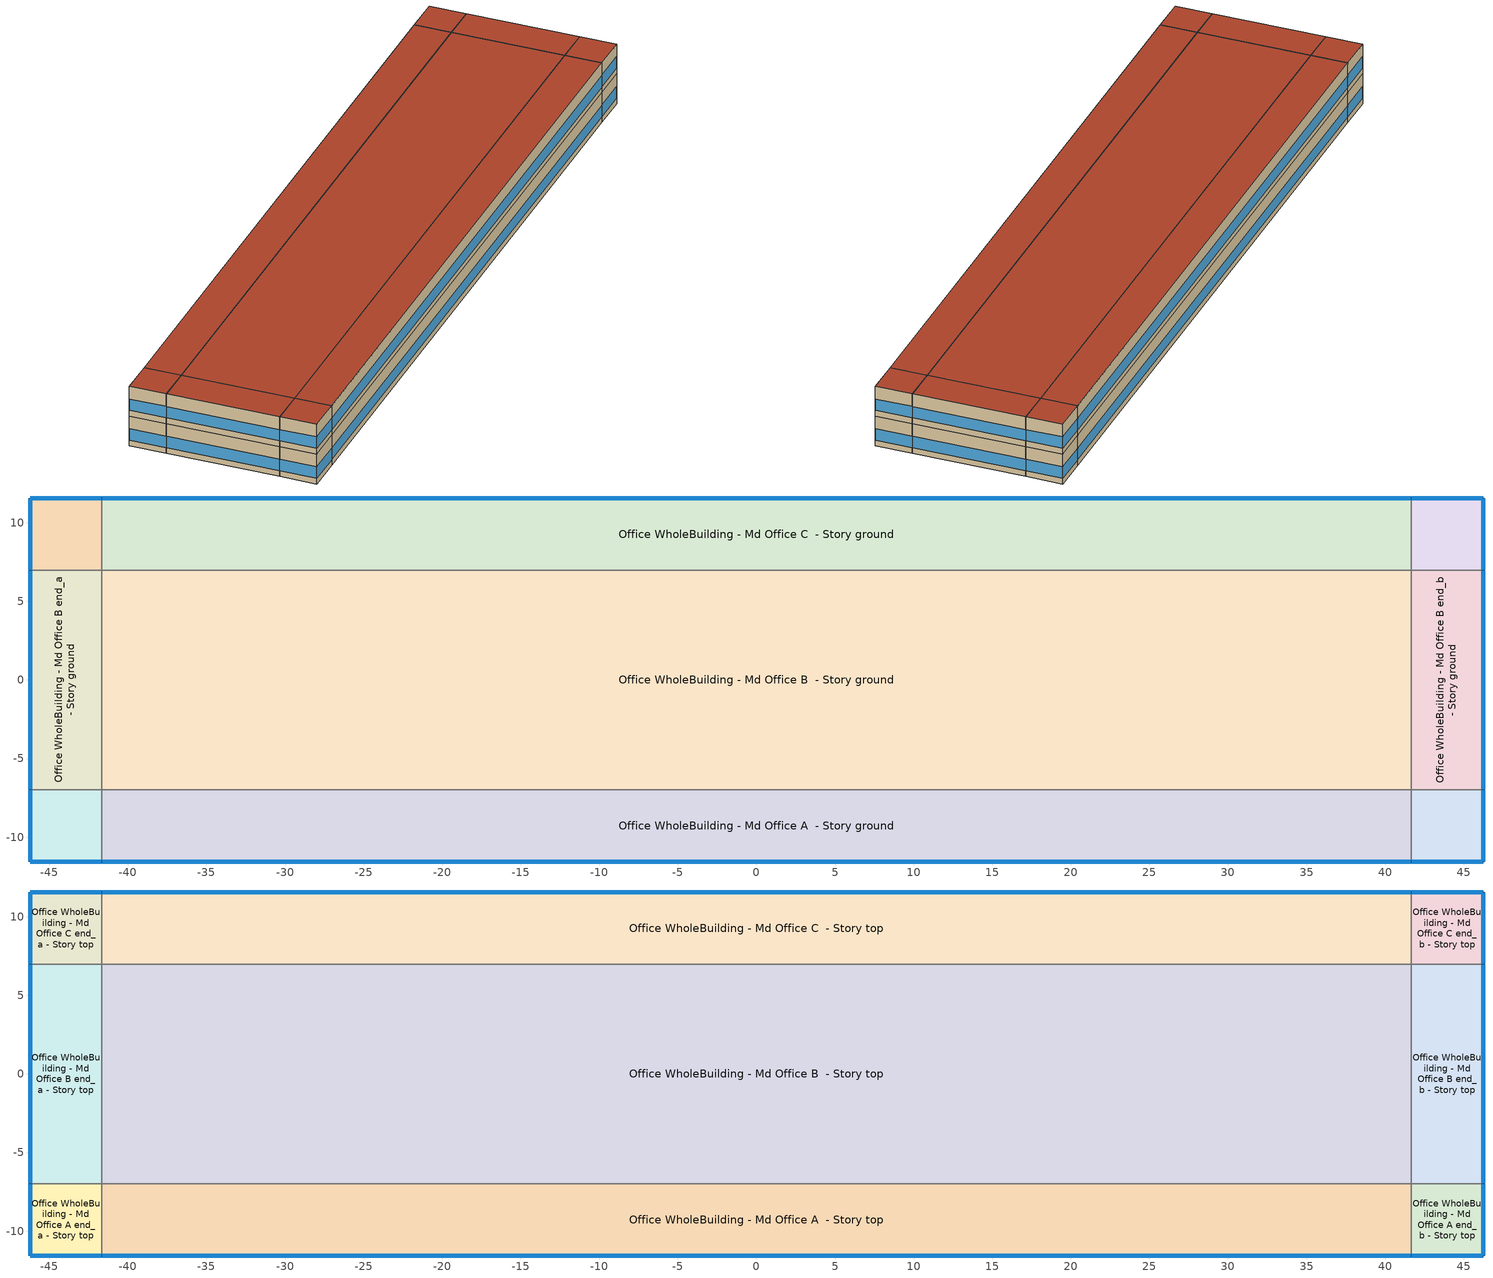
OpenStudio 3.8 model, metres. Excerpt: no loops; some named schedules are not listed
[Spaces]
Office WholeBuilding - Md Office A end_a - Story ground
 floor ground (Foundation F 1.26W/m*K Perim 9.14m Area 20.9m2): -46.23,-11.56 -46.23,-6.98 -41.65,-6.98 -41.65,-11.56 z0
 wall outside (Office WholeBuilding - Md Office A end_a - Story ground Wall 1 c tbd): -46.23,-6.98 -46.23,-11.56 z0:3.96
 wall outside (Office WholeBuilding - Md Office A end_a - Story ground Wall 3 c tbd): -46.23,-11.56 -41.65,-11.56 z0:3.96
 wall to Office WholeBuilding - Md Office B end_a - Story ground: -41.65,-6.98 -46.23,-6.98 z0:3.96
 wall to Office WholeBuilding - Md Office A  - Story ground: -41.65,-11.56 -41.65,-6.98 z0:3.96
 window (Window U-1.01 SHGC 0.74): -46.23,-7.01 -46.23,-11.53 / -46.2,-11.56 -41.68,-11.56 z0.76:2.28
 ceiling adiabatic (Typical Interior Ceiling): -41.65,-11.56 -41.65,-6.98 -46.23,-6.98 -46.23,-11.56 z3.96
Office WholeBuilding - Md Office B end_a - Story ground
 floor ground (Foundation F 1.26W/m*K Perim 13.97m Area 63.86m2): -46.23,-6.98 -46.23,6.98 -41.65,6.98 -41.65,-6.98 z0
 wall outside (Office WholeBuilding - Md Office B end_a - Story ground Wall 1 c tbd): -46.23,6.98 -46.23,-6.98 z0:3.96
 wall to Office WholeBuilding - Md Office C end_a - Story ground: -41.65,6.98 -46.23,6.98 z0:3.96
 wall to Office WholeBuilding - Md Office B  - Story ground: -41.65,-6.98 -41.65,6.98 z0:3.96
 window (Window U-1.01 SHGC 0.74): -46.23,6.96 -46.23,-6.96 z0.76:2.27
 ceiling adiabatic (Typical Interior Ceiling): -41.65,-6.98 -41.65,6.98 -46.23,6.98 -46.23,-6.98 z3.96
Office WholeBuilding - Md Office C end_a - Story ground
 floor ground (Foundation F 1.26W/m*K Perim 9.14m Area 20.9m2): -46.23,6.98 -46.23,11.56 -41.65,11.56 -41.65,6.98 z0
 wall outside (Office WholeBuilding - Md Office C end_a - Story ground Wall 1 c tbd): -46.23,11.56 -46.23,6.98 z0:3.96
 wall outside (Office WholeBuilding - Md Office C end_a - Story ground Wall 2 c tbd): -41.65,11.56 -46.23,11.56 z0:3.96
 wall to Office WholeBuilding - Md Office C  - Story ground: -41.65,6.98 -41.65,11.56 z0:3.96
 window (Window U-1.01 SHGC 0.74): -46.23,11.53 -46.23,7.01 / -41.68,11.56 -46.2,11.56 z0.76:2.28
 ceiling adiabatic (Typical Interior Ceiling): -41.65,6.98 -41.65,11.56 -46.23,11.56 -46.23,6.98 z3.96
Office WholeBuilding - Md Office A  - Story ground
 floor ground (Foundation F 1.26W/m*K Perim 83.31m Area 380.88m2): -41.65,-11.56 -41.65,-6.98 41.65,-6.98 41.65,-11.56 z0
 wall outside (Office WholeBuilding - Md Office A  - Story ground Wall 3 c tbd): -41.65,-11.56 41.65,-11.56 z0:3.96
 wall to Office WholeBuilding - Md Office B  - Story ground: 41.65,-6.98 -41.65,-6.98 z0:3.96
 wall to Office WholeBuilding - Md Office A end_b - Story ground: 41.65,-11.56 41.65,-6.98 z0:3.96
 window (Window U-1.01 SHGC 0.74): -41.63,-11.56 41.63,-11.56 z0.76:2.27
 ceiling adiabatic (Typical Interior Ceiling): 41.65,-11.56 41.65,-6.98 -41.65,-6.98 -41.65,-11.56 z3.96
Office WholeBuilding - Md Office B  - Story ground
 floor ground (Foundation F 1.26W/m*K Perim 0.0m Area 1163.67m2): -41.65,-6.98 -41.65,6.98 41.65,6.98 41.65,-6.98 z0
 wall to Office WholeBuilding - Md Office C  - Story ground: 41.65,6.98 -41.65,6.98 z0:3.96
 wall to Office WholeBuilding - Md Office B end_b - Story ground: 41.65,-6.98 41.65,6.98 z0:3.96
 ceiling adiabatic (Typical Interior Ceiling): 41.65,-6.98 41.65,6.98 -41.65,6.98 -41.65,-6.98 z3.96
Office WholeBuilding - Md Office C  - Story ground
 floor ground (Foundation F 1.26W/m*K Perim 83.31m Area 380.88m2): -41.65,6.98 -41.65,11.56 41.65,11.56 41.65,6.98 z0
 wall outside (Office WholeBuilding - Md Office C  - Story ground Wall 2 c tbd): 41.65,11.56 -41.65,11.56 z0:3.96
 wall to Office WholeBuilding - Md Office C end_b - Story ground: 41.65,6.98 41.65,11.56 z0:3.96
 window (Window U-1.01 SHGC 0.74): 41.63,11.56 -41.63,11.56 z0.76:2.27
 ceiling adiabatic (Typical Interior Ceiling): 41.65,6.98 41.65,11.56 -41.65,11.56 -41.65,6.98 z3.96
Office WholeBuilding - Md Office A end_b - Story ground
 floor ground (Foundation F 1.26W/m*K Perim 9.14m Area 20.9m2): 41.65,-11.56 41.65,-6.98 46.23,-6.98 46.23,-11.56 z0
 wall outside (Office WholeBuilding - Md Office A end_b - Story ground Wall 4 c tbd): 46.23,-11.56 46.23,-6.98 z0:3.96
 wall outside (Office WholeBuilding - Md Office A end_b - Story ground Wall 3 c tbd): 41.65,-11.56 46.23,-11.56 z0:3.96
 wall to Office WholeBuilding - Md Office B end_b - Story ground: 46.23,-6.98 41.65,-6.98 z0:3.96
 window (Window U-1.01 SHGC 0.74): 41.68,-11.56 46.2,-11.56 / 46.23,-11.53 46.23,-7.01 z0.76:2.28
 ceiling adiabatic (Typical Interior Ceiling): 46.23,-11.56 46.23,-6.98 41.65,-6.98 41.65,-11.56 z3.96
Office WholeBuilding - Md Office B end_b - Story ground
 floor ground (Foundation F 1.26W/m*K Perim 13.97m Area 63.86m2): 41.65,-6.98 41.65,6.98 46.23,6.98 46.23,-6.98 z0
 wall outside (Office WholeBuilding - Md Office B end_b - Story ground Wall 4 c tbd): 46.23,-6.98 46.23,6.98 z0:3.96
 wall to Office WholeBuilding - Md Office C end_b - Story ground: 46.23,6.98 41.65,6.98 z0:3.96
 window (Window U-1.01 SHGC 0.74): 46.23,-6.96 46.23,6.96 z0.76:2.27
 ceiling adiabatic (Typical Interior Ceiling): 46.23,-6.98 46.23,6.98 41.65,6.98 41.65,-6.98 z3.96
Office WholeBuilding - Md Office C end_b - Story ground
 floor ground (Foundation F 1.26W/m*K Perim 9.14m Area 20.9m2): 41.65,6.98 41.65,11.56 46.23,11.56 46.23,6.98 z0
 wall outside (Office WholeBuilding - Md Office C end_b - Story ground Wall 2 c tbd): 46.23,11.56 41.65,11.56 z0:3.96
 wall outside (Office WholeBuilding - Md Office C end_b - Story ground Wall 4 c tbd): 46.23,6.98 46.23,11.56 z0:3.96
 window (Window U-1.01 SHGC 0.74): 46.2,11.56 41.68,11.56 / 46.23,7.01 46.23,11.53 z0.76:2.28
 ceiling adiabatic (Typical Interior Ceiling): 46.23,6.98 46.23,11.56 41.65,11.56 41.65,6.98 z3.96
Office WholeBuilding - Md Office A end_a - Story top
 floor adiabatic (Typical Interior Floor): -46.23,-11.56 -46.23,-6.98 -41.65,-6.98 -41.65,-11.56 z3.96
 wall outside (Office WholeBuilding - Md Office A end_a - Story top Wall 1 c tbd): -46.23,-6.98 -46.23,-11.56 z3.96:7.92
 wall outside (Office WholeBuilding - Md Office A end_a - Story top Wall 3 c tbd): -46.23,-11.56 -41.65,-11.56 z3.96:7.92
 wall to Office WholeBuilding - Md Office B end_a - Story top: -41.65,-6.98 -46.23,-6.98 z3.96:7.92
 wall to Office WholeBuilding - Md Office A  - Story top: -41.65,-11.56 -41.65,-6.98 z3.96:7.92
 window (Window U-1.01 SHGC 0.74): -46.23,-7.01 -46.23,-11.53 / -46.2,-11.56 -41.68,-11.56 z4.72:6.25
 roof outside (Office WholeBuilding - Md Office A end_a - Story top RoofCeiling 1 c tbd): -41.65,-11.56 -41.65,-6.98 -46.23,-6.98 -46.23,-11.56 z7.92
Office WholeBuilding - Md Office B end_a - Story top
 floor adiabatic (Typical Interior Floor): -46.23,-6.98 -46.23,6.98 -41.65,6.98 -41.65,-6.98 z3.96
 wall outside (Office WholeBuilding - Md Office B end_a - Story top Wall 1 c tbd): -46.23,6.98 -46.23,-6.98 z3.96:7.92
 wall to Office WholeBuilding - Md Office C end_a - Story top: -41.65,6.98 -46.23,6.98 z3.96:7.92
 wall to Office WholeBuilding - Md Office B  - Story top: -41.65,-6.98 -41.65,6.98 z3.96:7.92
 window (Window U-1.01 SHGC 0.74): -46.23,6.96 -46.23,-6.96 z4.72:6.24
 roof outside (Office WholeBuilding - Md Office B end_a - Story top RoofCeiling 1 c tbd): -41.65,-6.98 -41.65,6.98 -46.23,6.98 -46.23,-6.98 z7.92
Office WholeBuilding - Md Office C end_a - Story top
 floor adiabatic (Typical Interior Floor): -46.23,6.98 -46.23,11.56 -41.65,11.56 -41.65,6.98 z3.96
 wall outside (Office WholeBuilding - Md Office C end_a - Story top Wall 1 c tbd): -46.23,11.56 -46.23,6.98 z3.96:7.92
 wall outside (Office WholeBuilding - Md Office C end_a - Story top Wall 2 c tbd): -41.65,11.56 -46.23,11.56 z3.96:7.92
 wall to Office WholeBuilding - Md Office C  - Story top: -41.65,6.98 -41.65,11.56 z3.96:7.92
 window (Window U-1.01 SHGC 0.74): -46.23,11.53 -46.23,7.01 / -41.68,11.56 -46.2,11.56 z4.72:6.25
 roof outside (Office WholeBuilding - Md Office C end_a - Story top RoofCeiling 1 c tbd): -41.65,6.98 -41.65,11.56 -46.23,11.56 -46.23,6.98 z7.92
Office WholeBuilding - Md Office A  - Story top
 floor adiabatic (Typical Interior Floor): -41.65,-11.56 -41.65,-6.98 41.65,-6.98 41.65,-11.56 z3.96
 wall outside (Office WholeBuilding - Md Office A  - Story top Wall 3 c tbd): -41.65,-11.56 41.65,-11.56 z3.96:7.92
 wall to Office WholeBuilding - Md Office B  - Story top: 41.65,-6.98 -41.65,-6.98 z3.96:7.92
 wall to Office WholeBuilding - Md Office A end_b - Story top: 41.65,-11.56 41.65,-6.98 z3.96:7.92
 window (Window U-1.01 SHGC 0.74): -41.63,-11.56 41.63,-11.56 z4.72:6.23
 roof outside (Office WholeBuilding - Md Office A  - Story top RoofCeiling 1 c tbd): 41.65,-11.56 41.65,-6.98 -41.65,-6.98 -41.65,-11.56 z7.92
Office WholeBuilding - Md Office B  - Story top
 floor adiabatic (Typical Interior Floor): -41.65,-6.98 -41.65,6.98 41.65,6.98 41.65,-6.98 z3.96
 wall to Office WholeBuilding - Md Office C  - Story top: 41.65,6.98 -41.65,6.98 z3.96:7.92
 wall to Office WholeBuilding - Md Office B end_b - Story top: 41.65,-6.98 41.65,6.98 z3.96:7.92
 roof outside: 41.65,-6.98 41.65,6.98 -41.65,6.98 -41.65,-6.98 z7.92
Office WholeBuilding - Md Office C  - Story top
 floor adiabatic (Typical Interior Floor): -41.65,6.98 -41.65,11.56 41.65,11.56 41.65,6.98 z3.96
 wall outside (Office WholeBuilding - Md Office C  - Story top Wall 2 c tbd): 41.65,11.56 -41.65,11.56 z3.96:7.92
 wall to Office WholeBuilding - Md Office C end_b - Story top: 41.65,6.98 41.65,11.56 z3.96:7.92
 window (Window U-1.01 SHGC 0.74): 41.63,11.56 -41.63,11.56 z4.72:6.23
 roof outside (Office WholeBuilding - Md Office C  - Story top RoofCeiling 1 c tbd): 41.65,6.98 41.65,11.56 -41.65,11.56 -41.65,6.98 z7.92
Office WholeBuilding - Md Office A end_b - Story top
 floor adiabatic (Typical Interior Floor): 41.65,-11.56 41.65,-6.98 46.23,-6.98 46.23,-11.56 z3.96
 wall outside (Office WholeBuilding - Md Office A end_b - Story top Wall 4 c tbd): 46.23,-11.56 46.23,-6.98 z3.96:7.92
 wall outside (Office WholeBuilding - Md Office A end_b - Story top Wall 3 c tbd): 41.65,-11.56 46.23,-11.56 z3.96:7.92
 wall to Office WholeBuilding - Md Office B end_b - Story top: 46.23,-6.98 41.65,-6.98 z3.96:7.92
 window (Window U-1.01 SHGC 0.74): 41.68,-11.56 46.2,-11.56 / 46.23,-11.53 46.23,-7.01 z4.72:6.25
 roof outside (Office WholeBuilding - Md Office A end_b - Story top RoofCeiling 1 c tbd): 46.23,-11.56 46.23,-6.98 41.65,-6.98 41.65,-11.56 z7.92
Office WholeBuilding - Md Office B end_b - Story top
 floor adiabatic (Typical Interior Floor): 41.65,-6.98 41.65,6.98 46.23,6.98 46.23,-6.98 z3.96
 wall outside (Office WholeBuilding - Md Office B end_b - Story top Wall 4 c tbd): 46.23,-6.98 46.23,6.98 z3.96:7.92
 wall to Office WholeBuilding - Md Office C end_b - Story top: 46.23,6.98 41.65,6.98 z3.96:7.92
 window (Window U-1.01 SHGC 0.74): 46.23,-6.96 46.23,6.96 z4.72:6.24
 roof outside (Office WholeBuilding - Md Office B end_b - Story top RoofCeiling 1 c tbd): 46.23,-6.98 46.23,6.98 41.65,6.98 41.65,-6.98 z7.92
Office WholeBuilding - Md Office C end_b - Story top
 floor adiabatic (Typical Interior Floor): 41.65,6.98 41.65,11.56 46.23,11.56 46.23,6.98 z3.96
 wall outside (Office WholeBuilding - Md Office C end_b - Story top Wall 2 c tbd): 46.23,11.56 41.65,11.56 z3.96:7.92
 wall outside (Office WholeBuilding - Md Office C end_b - Story top Wall 4 c tbd): 46.23,6.98 46.23,11.56 z3.96:7.92
 window (Window U-1.01 SHGC 0.74): 46.2,11.56 41.68,11.56 / 46.23,7.01 46.23,11.53 z4.72:6.25
 roof outside (Office WholeBuilding - Md Office C end_b - Story top RoofCeiling 1 c tbd): 46.23,6.98 46.23,11.56 41.65,11.56 41.65,6.98 z7.92
[Building]
ComStock DOE Ref 1980-2004|MediumOffice: Default Construction Set=ComStock DOE Ref 1980-2004 - Office - ASHRAE 169-2013-4A; Default Schedule Set=Building Default Schedule Set; Standards Building Type=Office
[Site]
Manassas Rgnl Davis_VA_USA: Latitude {deg}=38.72; Longitude {deg}=-77.5; Time Zone {hr}=-5; Elevation {m}=59; Terrain=City
[Site:WaterMainsTemperature]
Calculation Method=Correlation; Annual Average Outdoor Air Temperature {C}=13.3567; Maximum Difference In Monthly Average Outdoor Air Temperatures {deltaC}=24.81
[SizingPeriod:DesignDay] Barometric Pressure {Pa}=100618; Rain Indicator=No; Snow Indicator=No; Day of Month=21; Daylight Saving Time Indicator=No; Humidity Condition Type=Wetbulb; Dry-Bulb Temperature Range Modifier Type=DefaultMultipliers
Name | Maximum Dry-Bulb Temperature {C} | Daily Dry-Bulb Temperature Range {deltaC} | Wind Speed {m/s} | Wind Direction {deg} | Month | Day Type | Wetbulb or DewPoint at Maximum Dry-Bulb {C} | Solar Model Indicator | ASHRAE Clear Sky Optical Depth for Beam Irradiance | ASHRAE Clear Sky Optical Depth for Diffuse Irradiance | Sky Clearness
Manassas Rgnl Davis Ann Clg .4% Condns DB=>MWB 1 | 33.9 | 11.6 | 3.6 | 200 | 7 | SummerDesignDay | 23.4 | ASHRAETau | 0.456 | 2.131
Manassas Rgnl Davis Ann Clg .4% Condns WB=>MDB 1 | 31.5 | 11.6 | 3.6 | 200 | 7 | SummerDesignDay | 25.1 | ASHRAETau | 0.456 | 2.131
Manassas Rgnl Davis Ann Htg 99.6% Condns DB 1 | -11.2 | 0 | 1.3 | 330 | 1 | WinterDesignDay | -11.2 | ASHRAEClearSky |  |  | 0
Manassas Rgnl Davis August .4% Condns DB=>MCWB 1 | 35.9 | 11.8 | 3.6 | 200 | 8 | SummerDesignDay | 24.4 | ASHRAETau | 0.442 | 2.192
[ClimateZones]
Climate Zone Institution Name 1=ASHRAE; Climate Zone Document Name 1=ANSI/ASHRAE Standard 169; Climate Zone Document Year 1=2006; Climate Zone Value 1=ASHRAE 169-2013-4A
[Site:GroundTemperature:FCfactorMethod]
January Ground Temperature {C}=14.78; February Ground Temperature {C}=5.91; March Ground Temperature {C}=3.27; April Ground Temperature {C}=-0.02; May Ground Temperature {C}=5.9; June Ground Temperature {C}=4.27; July Ground Temperature {C}=11.18; August Ground Temperature {C}=20.8; September Ground Temperature {C}=22.7; October Ground Temperature {C}=24.54; November Ground Temperature {C}=24.79; December Ground Temperature {C}=22.16
[Construction:FfactorGroundFloor] F-Factor {W/m-K}=1.26344
Name | Area {m2} | PerimeterExposed {m}
Foundation F 1.26W/m*K Perim 9.14m Area 20.9m2 | 20.9032 | 9.144
Foundation F 1.26W/m*K Perim 83.31m Area 380.88m2 | 380.877 | 83.3064
Foundation F 1.26W/m*K Perim 13.97m Area 63.86m2 | 63.8645 | 13.9686
Foundation F 1.26W/m*K Perim 0.0m Area 1163.67m2 | 1163.67 | 0
[DefaultConstructionSet]
ComStock DOE Ref 1980-2004 - Office - ASHRAE 169-2013-4A: Default Exterior Surface Constructions=Default Surface Constructions 1; Default Interior Surface Constructions=Default Surface Constructions 2; Default Ground Contact Surface Constructions=Default Surface Constructions 3; Default Exterior SubSurface Constructions=Default Sub Surface Constructions 1; Default Interior SubSurface Constructions=Default Sub Surface Constructions 2; Interior Partition Construction=Typical Interior Partition
[DefaultSurfaceConstructions]
Name | Floor Construction | Wall Construction | Roof Ceiling Construction
Default Surface Constructions 1 | Typical Insulated Exterior Mass Floor | Typical Insulated Steel Framed Exterior Wall R-11.24 | Typical IEAD Roof R-17.24
Default Surface Constructions 2 | Typical Interior Floor | Typical Interior Wall | Typical Interior Ceiling
Default Surface Constructions 3 | Typical Insulated Carpeted 6in Slab Floor | Typical Insulated Basement Mass Wall R-9.01
[Construction]
Typical Insulated Exterior Mass Floor: Typical Insulation R-5.94, 4 in. Normalweight Concrete Floor, Typical Carpet Pad
Typical IEAD Roof R-17.24: Roof Membrane, Typical Insulation R-16.12, Metal Roof Surface
Typical Interior Floor: 100mm Normalweight concrete floor, CP02 CARPET PAD
Typical Interior Wall: G01 13mm gypsum board, G01 13mm gypsum board
Typical Interior Ceiling: CP02 CARPET PAD, 100mm Normalweight concrete floor
Typical Insulated Carpeted 6in Slab Floor: 6 in. Normalweight Concrete Floor, Typical Carpet Pad
Typical Insulated Basement Mass Wall R-9.01: Typical Insulation R-7.46, 8 in. Concrete Block Basement Wall
U 0.59 SHGC 0.36 Simple Glazing: U 0.59 SHGC 0.36 Simple Glazing
Typical Insulated Metal Door: F08 Metal surface, Typical Insulation R-9.06
U 0.88 SHGC 0.16 Sgl Ref-A-L Clr 6mm: REF A CLEAR LO 6MM
Typical Overhead Door: Typical Insulation R-9.06
Typical Interior Window: Clear 3mm
Typical Interior Door; Typical Interior Partition: G05 25mm wood
Typical Insulated Steel Framed Exterior Wall R-11.24: 25mm Stucco, 5/8 in. Gypsum Board, Typical Insulation R-9.06, 5/8 in. Gypsum Board
InteriorFurnishings: Std Wood 6inch
Window U-1.01 SHGC 0.74: Simple Glazing Single - No LowE - Clear - Aluminum
Office WholeBuilding - Md Office A  - Story ground Wall 3 c tbd: 25mm Stucco, 5/8 in. Gypsum Board, Office WholeBuilding - Md Office A  - Story ground Wall 3 m tbd, 5/8 in. Gypsum Board
Office WholeBuilding - Md Office A  - Story top RoofCeiling 1 c tbd: Roof Membrane, Office WholeBuilding - Md Office A  - Story top RoofCeiling  ... m tbd, Metal Roof Surface
Office WholeBuilding - Md Office A  - Story top Wall 3 c tbd: 25mm Stucco, 5/8 in. Gypsum Board, Office WholeBuilding - Md Office A  - Story top Wall 3 m tbd, 5/8 in. Gypsum Board
Office WholeBuilding - Md Office A end_a - Story ground Wall 1 c tbd: 25mm Stucco, 5/8 in. Gypsum Board, Office WholeBuilding - Md Office A end_a - Story ground Wall ... m tbd, 5/8 in. Gypsum Board
Office WholeBuilding - Md Office A end_a - Story ground Wall 3 c tbd: 25mm Stucco, 5/8 in. Gypsum Board, Office WholeBuilding - Md Office A end_a - Story ground Wall ... m tbd 1, 5/8 in. Gypsum Board
Office WholeBuilding - Md Office A end_a - Story top RoofCeiling 1 c tbd: Roof Membrane, Office WholeBuilding - Md Office A end_a - Story top RoofCei ... m tbd, Metal Roof Surface
Office WholeBuilding - Md Office A end_a - Story top Wall 1 c tbd: 25mm Stucco, 5/8 in. Gypsum Board, Office WholeBuilding - Md Office A end_a - Story top Wall 1 m tbd, 5/8 in. Gypsum Board
Office WholeBuilding - Md Office A end_a - Story top Wall 3 c tbd: 25mm Stucco, 5/8 in. Gypsum Board, Office WholeBuilding - Md Office A end_a - Story top Wall 3 m tbd, 5/8 in. Gypsum Board
Office WholeBuilding - Md Office A end_b - Story ground Wall 3 c tbd: 25mm Stucco, 5/8 in. Gypsum Board, Office WholeBuilding - Md Office A end_b - Story ground Wall ... m tbd, 5/8 in. Gypsum Board
Office WholeBuilding - Md Office A end_b - Story ground Wall 4 c tbd: 25mm Stucco, 5/8 in. Gypsum Board, Office WholeBuilding - Md Office A end_b - Story ground Wall ... m tbd 1, 5/8 in. Gypsum Board
Office WholeBuilding - Md Office A end_b - Story top RoofCeiling 1 c tbd: Roof Membrane, Office WholeBuilding - Md Office A end_b - Story top RoofCei ... m tbd, Metal Roof Surface
Office WholeBuilding - Md Office A end_b - Story top Wall 3 c tbd: 25mm Stucco, 5/8 in. Gypsum Board, Office WholeBuilding - Md Office A end_b - Story top Wall 3 m tbd, 5/8 in. Gypsum Board
Office WholeBuilding - Md Office A end_b - Story top Wall 4 c tbd: 25mm Stucco, 5/8 in. Gypsum Board, Office WholeBuilding - Md Office A end_b - Story top Wall 4 m tbd, 5/8 in. Gypsum Board
Office WholeBuilding - Md Office B end_a - Story ground Wall 1 c tbd: 25mm Stucco, 5/8 in. Gypsum Board, Office WholeBuilding - Md Office B end_a - Story ground Wall ... m tbd, 5/8 in. Gypsum Board
Office WholeBuilding - Md Office B end_a - Story top RoofCeiling 1 c tbd: Roof Membrane, Office WholeBuilding - Md Office B end_a - Story top RoofCei ... m tbd, Metal Roof Surface
Office WholeBuilding - Md Office B end_a - Story top Wall 1 c tbd: 25mm Stucco, 5/8 in. Gypsum Board, Office WholeBuilding - Md Office B end_a - Story top Wall 1 m tbd, 5/8 in. Gypsum Board
Office WholeBuilding - Md Office B end_b - Story ground Wall 4 c tbd: 25mm Stucco, 5/8 in. Gypsum Board, Office WholeBuilding - Md Office B end_b - Story ground Wall ... m tbd, 5/8 in. Gypsum Board
Office WholeBuilding - Md Office B end_b - Story top RoofCeiling 1 c tbd: Roof Membrane, Office WholeBuilding - Md Office B end_b - Story top RoofCei ... m tbd, Metal Roof Surface
Office WholeBuilding - Md Office B end_b - Story top Wall 4 c tbd: 25mm Stucco, 5/8 in. Gypsum Board, Office WholeBuilding - Md Office B end_b - Story top Wall 4 m tbd, 5/8 in. Gypsum Board
Office WholeBuilding - Md Office C  - Story ground Wall 2 c tbd: 25mm Stucco, 5/8 in. Gypsum Board, Office WholeBuilding - Md Office C  - Story ground Wall 2 m tbd, 5/8 in. Gypsum Board
Office WholeBuilding - Md Office C  - Story top RoofCeiling 1 c tbd: Roof Membrane, Office WholeBuilding - Md Office C  - Story top RoofCeiling  ... m tbd, Metal Roof Surface
Office WholeBuilding - Md Office C  - Story top Wall 2 c tbd: 25mm Stucco, 5/8 in. Gypsum Board, Office WholeBuilding - Md Office C  - Story top Wall 2 m tbd, 5/8 in. Gypsum Board
Office WholeBuilding - Md Office C end_a - Story ground Wall 1 c tbd: 25mm Stucco, 5/8 in. Gypsum Board, Office WholeBuilding - Md Office C end_a - Story ground Wall ... m tbd, 5/8 in. Gypsum Board
Office WholeBuilding - Md Office C end_a - Story ground Wall 2 c tbd: 25mm Stucco, 5/8 in. Gypsum Board, Office WholeBuilding - Md Office C end_a - Story ground Wall ... m tbd 1, 5/8 in. Gypsum Board
Office WholeBuilding - Md Office C end_a - Story top RoofCeiling 1 c tbd: Roof Membrane, Office WholeBuilding - Md Office C end_a - Story top RoofCei ... m tbd, Metal Roof Surface
Office WholeBuilding - Md Office C end_a - Story top Wall 1 c tbd: 25mm Stucco, 5/8 in. Gypsum Board, Office WholeBuilding - Md Office C end_a - Story top Wall 1 m tbd, 5/8 in. Gypsum Board
Office WholeBuilding - Md Office C end_a - Story top Wall 2 c tbd: 25mm Stucco, 5/8 in. Gypsum Board, Office WholeBuilding - Md Office C end_a - Story top Wall 2 m tbd, 5/8 in. Gypsum Board
Office WholeBuilding - Md Office C end_b - Story ground Wall 2 c tbd: 25mm Stucco, 5/8 in. Gypsum Board, Office WholeBuilding - Md Office C end_b - Story ground Wall ... m tbd, 5/8 in. Gypsum Board
Office WholeBuilding - Md Office C end_b - Story ground Wall 4 c tbd: 25mm Stucco, 5/8 in. Gypsum Board, Office WholeBuilding - Md Office C end_b - Story ground Wall ... m tbd 1, 5/8 in. Gypsum Board
Office WholeBuilding - Md Office C end_b - Story top RoofCeiling 1 c tbd: Roof Membrane, Office WholeBuilding - Md Office C end_b - Story top RoofCei ... m tbd, Metal Roof Surface
Office WholeBuilding - Md Office C end_b - Story top Wall 2 c tbd: 25mm Stucco, 5/8 in. Gypsum Board, Office WholeBuilding - Md Office C end_b - Story top Wall 2 m tbd, 5/8 in. Gypsum Board
Office WholeBuilding - Md Office C end_b - Story top Wall 4 c tbd: 25mm Stucco, 5/8 in. Gypsum Board, Office WholeBuilding - Md Office C end_b - Story top Wall 4 m tbd, 5/8 in. Gypsum Board
[Material:NoMass] Roughness=Smooth; Thermal Absorptance=0.9; Solar Absorptance=0.7
Name | Thermal Resistance {m2-K/W} | Visible Absorptance
Typical Insulation R-5.94 | 1.04695 | 0.7
Typical Carpet Pad; CP02 CARPET PAD | 0.21648 | 0.8
Typical Insulation R-16.12 | 2.83962 | 0.7
Typical Insulation R-7.46 | 1.31358 | 0.7
Typical Insulation R-9.06 | 1.59504 | 0.7
Office WholeBuilding - Md Office A  - Story ground Wall 3 m tbd; Office WholeBuilding - Md Office C  - Story ground Wall 2 m tbd | 0.821951 | 0.7
Office WholeBuilding - Md Office A  - Story top RoofCeiling  ... m tbd; Office WholeBuilding - Md Office B end_a - Story top RoofCei ... m tbd; Office WholeBuilding - Md Office B end_b - Story top RoofCei ... m tbd; Office WholeBuilding - Md Office C  - Story top RoofCeiling  ... m tbd | 2.36862 | 0.7
Office WholeBuilding - Md Office A  - Story top Wall 3 m tbd; Office WholeBuilding - Md Office C  - Story top Wall 2 m tbd | 0.775301 | 0.7
Office WholeBuilding - Md Office A end_a - Story ground Wall ... m tbd; Office WholeBuilding - Md Office A end_a - Story ground Wall ... m tbd 1; Office WholeBuilding - Md Office A end_b - Story ground Wall ... m tbd; Office WholeBuilding - Md Office A end_b - Story ground Wall ... m tbd 1; Office WholeBuilding - Md Office C end_a - Story ground Wall ... m tbd; Office WholeBuilding - Md Office C end_a - Story ground Wall ... m tbd 1; Office WholeBuilding - Md Office C end_b - Story ground Wall ... m tbd; Office WholeBuilding - Md Office C end_b - Story ground Wall ... m tbd 1 | 0.745277 | 0.7
Office WholeBuilding - Md Office A end_a - Story top RoofCei ... m tbd; Office WholeBuilding - Md Office A end_b - Story top RoofCei ... m tbd; Office WholeBuilding - Md Office C end_a - Story top RoofCei ... m tbd; Office WholeBuilding - Md Office C end_b - Story top RoofCei ... m tbd | 2.03164 | 0.7
Office WholeBuilding - Md Office A end_a - Story top Wall 1 m tbd; Office WholeBuilding - Md Office A end_a - Story top Wall 3 m tbd; Office WholeBuilding - Md Office A end_b - Story top Wall 3 m tbd; Office WholeBuilding - Md Office A end_b - Story top Wall 4 m tbd; Office WholeBuilding - Md Office C end_a - Story top Wall 1 m tbd; Office WholeBuilding - Md Office C end_a - Story top Wall 2 m tbd; Office WholeBuilding - Md Office C end_b - Story top Wall 2 m tbd; Office WholeBuilding - Md Office C end_b - Story top Wall 4 m tbd | 0.70672 | 0.7
Office WholeBuilding - Md Office B end_a - Story ground Wall ... m tbd; Office WholeBuilding - Md Office B end_b - Story ground Wall ... m tbd | 0.798457 | 0.7
Office WholeBuilding - Md Office B end_a - Story top Wall 1 m tbd; Office WholeBuilding - Md Office B end_b - Story top Wall 4 m tbd | 0.754364 | 0.7
[Material] Thermal Absorptance=0.9
Name | Roughness | Thickness {m} | Conductivity {W/m-K} | Density {kg/m3} | Specific Heat {J/kg-K} | Solar Absorptance | Visible Absorptance
4 in. Normalweight Concrete Floor | MediumRough | 0.1016 | 2.31 | 2322 | 832 | 0.7 | 0.7
Roof Membrane | VeryRough | 0.0095 | 0.16 | 1121.29 | 1460 | 0.7 | 0.7
Metal Roof Surface; F08 Metal surface | Smooth | 0.0008 | 45.28 | 7824 | 500 | 0.7 | 0.7
100mm Normalweight concrete floor | MediumRough | 0.1016 | 2.31045 | 2322 | 832.557 | 0.7 | 0.7
G01 13mm gypsum board | Smooth | 0.0127 | 0.160031 | 800.001 | 1090.73 | 0.7 | 0.5
6 in. Normalweight Concrete Floor | MediumRough | 0.1524 | 2.31 | 2322 | 832 | 0.7 | 0.7
8 in. Concrete Block Basement Wall | MediumRough | 0.2032 | 1.326 | 1842 | 912 | 0.7 | 0.7
G05 25mm wood | MediumSmooth | 0.0254 | 0.15 | 608 | 1630 | 0.5 | 0.5
25mm Stucco | Smooth | 0.0254 | 0.72 | 1856 | 840 | 0.7 | 0.7
5/8 in. Gypsum Board | MediumSmooth | 0.0159 | 0.16 | 800 | 1090 | 0.7 | 0.7
Std Wood 6inch | MediumSmooth | 0.15 | 0.12 | 540 | 1210 | 0.7 | 0.7
[DefaultSubSurfaceConstructions]
Name | Fixed Window Construction | Operable Window Construction | Door Construction | Glass Door Construction | Overhead Door Construction | Tubular Daylight Dome Construction | Tubular Daylight Diffuser Construction
Default Sub Surface Constructions 1 | U 0.59 SHGC 0.36 Simple Glazing | U 0.59 SHGC 0.36 Simple Glazing | Typical Insulated Metal Door | U 0.88 SHGC 0.16 Sgl Ref-A-L Clr 6mm | Typical Overhead Door | Typical Interior Window | Typical Interior Window
Default Sub Surface Constructions 2 | Typical Interior Window | Typical Interior Window | Typical Interior Door
[WindowMaterial:SimpleGlazingSystem]
Name | U-Factor {W/m2-K} | Solar Heat Gain Coefficient | Visible Transmittance
U 0.59 SHGC 0.36 Simple Glazing | 3.35018 | 0.36 | 0.81
Simple Glazing Single - No LowE - Clear - Aluminum | 5.73505 | 0.744 | 0.754
[WindowMaterial:Glazing] Optical Data Type=SpectralAverage; Infrared Transmittance at Normal Incidence=0; Front Side Infrared Hemispherical Emissivity=0.84; Conductivity {W/m-K}=0.9; Dirt Correction Factor for Solar and Visible Transmittance=1; Solar Diffusing=No
Name | Thickness {m} | Solar Transmittance at Normal Incidence | Front Side Solar Reflectance at Normal Incidence | Back Side Solar Reflectance at Normal Incidence | Visible Transmittance at Normal Incidence | Front Side Visible Reflectance at Normal Incidence | Back Side Visible Reflectance at Normal Incidence | Back Side Infrared Hemispherical Emissivity
REF A CLEAR LO 6MM | 0.006 | 0.066 | 0.341 | 0.493 | 0.08 | 0.41 | 0.37 | 0.4
Clear 3mm | 0.003 | 0.837 | 0.075 | 0.075 | 0.898 | 0.081 | 0.081 | 0.84
[SpaceType]
Office WholeBuilding - Md Office - ComStock DOE Ref 1980-2004: Default Schedule Set=Office WholeBuilding - Md Office Schedule Set; Design Specification Outdoor Air Object=Office WholeBuilding - Md Office Ventilation; Standards Building Type=Office; Standards Space Type=WholeBuilding - Md Office
[BuildingStory] Nominal Floor to Floor Height {m}=3.9624
Name | Nominal Z Coordinate {m}
Story ground | 0
Story top | 3.9624
[Space] Space Type=Office WholeBuilding - Md Office - ComStock DOE Ref 1980-2004
Name | Building Story | Thermal Zone
Office WholeBuilding - Md Office A end_a - Story ground | Story ground | Zone Office WholeBuilding - Md Office A end_a - Story ground
Office WholeBuilding - Md Office B end_a - Story ground | Story ground | Zone Office WholeBuilding - Md Office B end_a - Story ground
Office WholeBuilding - Md Office C end_a - Story ground | Story ground | Zone Office WholeBuilding - Md Office C end_a - Story ground
Office WholeBuilding - Md Office A  - Story ground | Story ground | Zone Office WholeBuilding - Md Office A  - Story ground
Office WholeBuilding - Md Office B  - Story ground | Story ground | Zone Office WholeBuilding - Md Office B  - Story ground
Office WholeBuilding - Md Office C  - Story ground | Story ground | Zone Office WholeBuilding - Md Office C  - Story ground
Office WholeBuilding - Md Office A end_b - Story ground | Story ground | Zone Office WholeBuilding - Md Office A end_b - Story ground
Office WholeBuilding - Md Office B end_b - Story ground | Story ground | Zone Office WholeBuilding - Md Office B end_b - Story ground
Office WholeBuilding - Md Office C end_b - Story ground | Story ground | Zone Office WholeBuilding - Md Office C end_b - Story ground
Office WholeBuilding - Md Office A end_a - Story top | Story top | Zone Office WholeBuilding - Md Office A end_a - Story top
Office WholeBuilding - Md Office B end_a - Story top | Story top | Zone Office WholeBuilding - Md Office B end_a - Story top
Office WholeBuilding - Md Office C end_a - Story top | Story top | Zone Office WholeBuilding - Md Office C end_a - Story top
Office WholeBuilding - Md Office A  - Story top | Story top | Zone Office WholeBuilding - Md Office A  - Story top
Office WholeBuilding - Md Office B  - Story top | Story top | Zone Office WholeBuilding - Md Office B  - Story top
Office WholeBuilding - Md Office C  - Story top | Story top | Zone Office WholeBuilding - Md Office C  - Story top
Office WholeBuilding - Md Office A end_b - Story top | Story top | Zone Office WholeBuilding - Md Office A end_b - Story top
Office WholeBuilding - Md Office B end_b - Story top | Story top | Zone Office WholeBuilding - Md Office B end_b - Story top
Office WholeBuilding - Md Office C end_b - Story top | Story top | Zone Office WholeBuilding - Md Office C end_b - Story top
[ThermalZone] Multiplier=1; Use Ideal Air Loads=No
Name | Thermostat
Zone Office WholeBuilding - Md Office A end_a - Story ground | Office WholeBuilding - Md Office - ComStock DOE Ref 1980-2004 Thermostat 2
Zone Office WholeBuilding - Md Office B end_a - Story ground | Office WholeBuilding - Md Office - ComStock DOE Ref 1980-2004 Thermostat 8
Zone Office WholeBuilding - Md Office C end_a - Story ground | Office WholeBuilding - Md Office - ComStock DOE Ref 1980-2004 Thermostat 14
Zone Office WholeBuilding - Md Office A  - Story ground | Office WholeBuilding - Md Office - ComStock DOE Ref 1980-2004 Thermostat
Zone Office WholeBuilding - Md Office B  - Story ground | Office WholeBuilding - Md Office - ComStock DOE Ref 1980-2004 Thermostat 6
Zone Office WholeBuilding - Md Office C  - Story ground | Office WholeBuilding - Md Office - ComStock DOE Ref 1980-2004 Thermostat 12
Zone Office WholeBuilding - Md Office A end_b - Story ground | Office WholeBuilding - Md Office - ComStock DOE Ref 1980-2004 Thermostat 4
Zone Office WholeBuilding - Md Office B end_b - Story ground | Office WholeBuilding - Md Office - ComStock DOE Ref 1980-2004 Thermostat 10
Zone Office WholeBuilding - Md Office C end_b - Story ground | Office WholeBuilding - Md Office - ComStock DOE Ref 1980-2004 Thermostat 16
Zone Office WholeBuilding - Md Office A end_a - Story top | Office WholeBuilding - Md Office - ComStock DOE Ref 1980-2004 Thermostat 3
Zone Office WholeBuilding - Md Office B end_a - Story top | Office WholeBuilding - Md Office - ComStock DOE Ref 1980-2004 Thermostat 9
Zone Office WholeBuilding - Md Office C end_a - Story top | Office WholeBuilding - Md Office - ComStock DOE Ref 1980-2004 Thermostat 15
Zone Office WholeBuilding - Md Office A  - Story top | Office WholeBuilding - Md Office - ComStock DOE Ref 1980-2004 Thermostat 1
Zone Office WholeBuilding - Md Office B  - Story top | Office WholeBuilding - Md Office - ComStock DOE Ref 1980-2004 Thermostat 7
Zone Office WholeBuilding - Md Office C  - Story top | Office WholeBuilding - Md Office - ComStock DOE Ref 1980-2004 Thermostat 13
Zone Office WholeBuilding - Md Office A end_b - Story top | Office WholeBuilding - Md Office - ComStock DOE Ref 1980-2004 Thermostat 5
Zone Office WholeBuilding - Md Office B end_b - Story top | Office WholeBuilding - Md Office - ComStock DOE Ref 1980-2004 Thermostat 11
Zone Office WholeBuilding - Md Office C end_b - Story top | Office WholeBuilding - Md Office - ComStock DOE Ref 1980-2004 Thermostat 17
[People:Definition]
Office WholeBuilding - Md Office People Definition: Number of People Calculation Method=People/Area; People per Space Floor Area {person/m2}=0.0538196; Fraction Radiant=0.3
[People]
Office WholeBuilding - Md Office People: People Definition=Office WholeBuilding - Md Office People Definition; Space or SpaceType=Office WholeBuilding - Md Office - ComStock DOE Ref 1980-2004; Work Efficiency Schedule=Work Efficiency Schedule; Clothing Insulation Schedule=Clothing Schedule; Air Velocity Schedule=Air Velocity Schedule; Multiplier=1
[Lights:Definition] Design Level Calculation Method=Watts/Area; Fraction Visible=0.2; Return Air Fraction=0
Name | Watts per Space Floor Area {W/m2} | Fraction Radiant
Office WholeBuilding - Md Office - ComStock DOE Ref 1980-2004 General Lights Definition | 6.48438 | 0.31
Office WholeBuilding - Md Office - ComStock DOE Ref 1980-2004 Wall Wash Lights Definition | 6.28133 | 0.125
[ElectricEquipment:Definition] Fraction Latent=0
Name | Design Level Calculation Method | Watts per Space Floor Area {W/m2} | Fraction Radiant | Fraction Lost | Design Level {W}
Office WholeBuilding - Md Office Elec Equip Definition | Watts/Area | 10.7639 | 0.5 | 0
Elevator Lift Motor | EquipmentLevel |  | 0 | 1 | 14610
[ElectricEquipment]
Name | Electric Equipment Definition | Space or SpaceType | Schedule | Multiplier
Office WholeBuilding - Md Office Elec Equip | Office WholeBuilding - Md Office Elec Equip Definition | Office WholeBuilding - Md Office - ComStock DOE Ref 1980-2004 | Office BLDG_EQUIP_EndUseData BPR Adjusted
3 Elevator Lift Motors | Elevator Lift Motor | Office WholeBuilding - Md Office B  - Story ground | Elevator Schedule 1 | 3
[DesignSpecification:OutdoorAir]
Office WholeBuilding - Md Office Ventilation: Outdoor Air Method=Sum; Outdoor Air Flow per Person {m3/s-person}=0.00943895
[DefaultScheduleSet]
Name | Number of People Schedule | People Activity Level Schedule | Lighting Schedule | Electric Equipment Schedule | Infiltration Schedule | Hours of Operation Schedule
Office WholeBuilding - Md Office Schedule Set | Medium Office Bldg Occ | Medium Office Activity | Office BLDG_LIGHT_EndUseData | Office BLDG_EQUIP_EndUseData | Medium Office Infil Quarter On
Building Default Schedule Set |  |  |  |  |  | Building Hours of Operation NonResidential
[Exterior:Lights:Definition]
Name | Design Level {W}
Parking Areas and Drives Def (W/ft^2) | 0.0497494
Building Facades Def (W/ft^2) | 0.25
Main Entries Def (W/ft) | 30
Other Doors Def (W/ft) | 25
[Exterior:Lights] Schedule=Always On Discrete; Control Option=AstronomicalClock
Name | Exterior Lights Definition | Multiplier
Parking Areas and Drives | Parking Areas and Drives Def (W/ft^2) | 74520
Building Facades | Building Facades Def (W/ft^2) | 9857.74
Main Entries | Main Entries Def (W/ft) | 18.4
Other Doors | Other Doors Def (W/ft) | 27.6
[ThermostatSetpoint:DualSetpoint] Heating Setpoint Temperature Schedule=Medium Office HtgSetp; Cooling Setpoint Temperature Schedule=Medium Office ClgSetp
Office WholeBuilding - Md Office - ComStock DOE Ref 1980-2004 Thermostat; Office WholeBuilding - Md Office - ComStock DOE Ref 1980-2004 Thermostat 1; Office WholeBuilding - Md Office - ComStock DOE Ref 1980-2004 Thermostat 2; Office WholeBuilding - Md Office - ComStock DOE Ref 1980-2004 Thermostat 3; Office WholeBuilding - Md Office - ComStock DOE Ref 1980-2004 Thermostat 4; Office WholeBuilding - Md Office - ComStock DOE Ref 1980-2004 Thermostat 5; Office WholeBuilding - Md Office - ComStock DOE Ref 1980-2004 Thermostat 6; Office WholeBuilding - Md Office - ComStock DOE Ref 1980-2004 Thermostat 7; Office WholeBuilding - Md Office - ComStock DOE Ref 1980-2004 Thermostat 8; Office WholeBuilding - Md Office - ComStock DOE Ref 1980-2004 Thermostat 9; Office WholeBuilding - Md Office - ComStock DOE Ref 1980-2004 Thermostat 10; Office WholeBuilding - Md Office - ComStock DOE Ref 1980-2004 Thermostat 11; Office WholeBuilding - Md Office - ComStock DOE Ref 1980-2004 Thermostat 12; Office WholeBuilding - Md Office - ComStock DOE Ref 1980-2004 Thermostat 13; Office WholeBuilding - Md Office - ComStock DOE Ref 1980-2004 Thermostat 14; Office WholeBuilding - Md Office - ComStock DOE Ref 1980-2004 Thermostat 15; Office WholeBuilding - Md Office - ComStock DOE Ref 1980-2004 Thermostat 16; Office WholeBuilding - Md Office - ComStock DOE Ref 1980-2004 Thermostat 17
[InternalMass:Definition]
Internal Mass Definition 1: Construction=InteriorFurnishings; Design Level Calculation Method=SurfaceArea/Area; Surface Area per Space Floor Area=2
[InternalMass] Internal Mass Definition=Internal Mass Definition 1; Multiplier=1
Name | Space or SpaceType
Office WholeBuilding - Md Office B  - Story top Mass | Office WholeBuilding - Md Office B  - Story top
Office WholeBuilding - Md Office C end_b - Story top Mass | Office WholeBuilding - Md Office C end_b - Story top
Office WholeBuilding - Md Office A end_a - Story ground Mass | Office WholeBuilding - Md Office A end_a - Story ground
Office WholeBuilding - Md Office C  - Story ground Mass | Office WholeBuilding - Md Office C  - Story ground
Office WholeBuilding - Md Office B end_b - Story ground Mass | Office WholeBuilding - Md Office B end_b - Story ground
Office WholeBuilding - Md Office C end_a - Story top Mass | Office WholeBuilding - Md Office C end_a - Story top
Office WholeBuilding - Md Office C end_a - Story ground Mass | Office WholeBuilding - Md Office C end_a - Story ground
Office WholeBuilding - Md Office A  - Story ground Mass | Office WholeBuilding - Md Office A  - Story ground
Office WholeBuilding - Md Office B  - Story ground Mass | Office WholeBuilding - Md Office B  - Story ground
Office WholeBuilding - Md Office A end_b - Story top Mass | Office WholeBuilding - Md Office A end_b - Story top
Office WholeBuilding - Md Office A  - Story top Mass | Office WholeBuilding - Md Office A  - Story top
Office WholeBuilding - Md Office C end_b - Story ground Mass | Office WholeBuilding - Md Office C end_b - Story ground
Office WholeBuilding - Md Office B end_b - Story top Mass | Office WholeBuilding - Md Office B end_b - Story top
Office WholeBuilding - Md Office A end_a - Story top Mass | Office WholeBuilding - Md Office A end_a - Story top
Office WholeBuilding - Md Office C  - Story top Mass | Office WholeBuilding - Md Office C  - Story top
Office WholeBuilding - Md Office B end_a - Story ground Mass | Office WholeBuilding - Md Office B end_a - Story ground
Office WholeBuilding - Md Office A end_b - Story ground Mass | Office WholeBuilding - Md Office A end_b - Story ground
Office WholeBuilding - Md Office B end_a - Story top Mass | Office WholeBuilding - Md Office B end_a - Story top
[Lights] Space or SpaceType=Office WholeBuilding - Md Office - ComStock DOE Ref 1980-2004; Schedule=Office BLDG_LIGHT_EndUseData BPR Adjusted; Fraction Replaceable=1
Name | Lights Definition
Office WholeBuilding - Md Office - ComStock DOE Ref 1980-2004 General Lighting | Office WholeBuilding - Md Office - ComStock DOE Ref 1980-2004 General Lights Definition
Office WholeBuilding - Md Office - ComStock DOE Ref 1980-2004 Wall Wash Lighting | Office WholeBuilding - Md Office - ComStock DOE Ref 1980-2004 Wall Wash Lights Definition
[SpaceInfiltration:DesignFlowRate] Design Flow Rate Calculation Method=Flow/ExteriorArea; Flow per Exterior Surface Area {m3/s-m2}=0.00103321; Velocity Term Coefficient=0
Name | Space or SpaceType | Schedule | Constant Term Coefficient | Temperature Term Coefficient | Velocity Squared Term Coefficient
Office WholeBuilding - Md Office B  - Story top HVAC On Infiltration | Office WholeBuilding - Md Office B  - Story top | Infiltration HVAC On Schedule | -0.0461 | 0.0053 | 0.0311
Office WholeBuilding - Md Office B  - Story top HVAC Off Infiltration | Office WholeBuilding - Md Office B  - Story top | Infiltration HVAC Off Schedule | 0 | 0.0174 | 0.0341
Office WholeBuilding - Md Office C end_b - Story top HVAC On Infiltration | Office WholeBuilding - Md Office C end_b - Story top | Infiltration HVAC On Schedule | -0.0461 | 0.0053 | 0.0311
Office WholeBuilding - Md Office C end_b - Story top HVAC Off Infiltration | Office WholeBuilding - Md Office C end_b - Story top | Infiltration HVAC Off Schedule | 0 | 0.0174 | 0.0341
Office WholeBuilding - Md Office A end_a - Story ground HVAC On Infiltration | Office WholeBuilding - Md Office A end_a - Story ground | Infiltration HVAC On Schedule | -0.0461 | 0.0053 | 0.0311
Office WholeBuilding - Md Office A end_a - Story ground HVAC Off Infiltration | Office WholeBuilding - Md Office A end_a - Story ground | Infiltration HVAC Off Schedule | 0 | 0.0174 | 0.0341
Office WholeBuilding - Md Office C  - Story ground HVAC On Infiltration | Office WholeBuilding - Md Office C  - Story ground | Infiltration HVAC On Schedule | -0.0461 | 0.0053 | 0.0311
Office WholeBuilding - Md Office C  - Story ground HVAC Off Infiltration | Office WholeBuilding - Md Office C  - Story ground | Infiltration HVAC Off Schedule | 0 | 0.0174 | 0.0341
Office WholeBuilding - Md Office B end_b - Story ground HVAC On Infiltration | Office WholeBuilding - Md Office B end_b - Story ground | Infiltration HVAC On Schedule | -0.0461 | 0.0053 | 0.0311
Office WholeBuilding - Md Office B end_b - Story ground HVAC Off Infiltration | Office WholeBuilding - Md Office B end_b - Story ground | Infiltration HVAC Off Schedule | 0 | 0.0174 | 0.0341
Office WholeBuilding - Md Office C end_a - Story top HVAC On Infiltration | Office WholeBuilding - Md Office C end_a - Story top | Infiltration HVAC On Schedule | -0.0461 | 0.0053 | 0.0311
Office WholeBuilding - Md Office C end_a - Story top HVAC Off Infiltration | Office WholeBuilding - Md Office C end_a - Story top | Infiltration HVAC Off Schedule | 0 | 0.0174 | 0.0341
Office WholeBuilding - Md Office C end_a - Story ground HVAC On Infiltration | Office WholeBuilding - Md Office C end_a - Story ground | Infiltration HVAC On Schedule | -0.0461 | 0.0053 | 0.0311
Office WholeBuilding - Md Office C end_a - Story ground HVAC Off Infiltration | Office WholeBuilding - Md Office C end_a - Story ground | Infiltration HVAC Off Schedule | 0 | 0.0174 | 0.0341
Office WholeBuilding - Md Office A  - Story ground HVAC On Infiltration | Office WholeBuilding - Md Office A  - Story ground | Infiltration HVAC On Schedule | -0.0461 | 0.0053 | 0.0311
Office WholeBuilding - Md Office A  - Story ground HVAC Off Infiltration | Office WholeBuilding - Md Office A  - Story ground | Infiltration HVAC Off Schedule | 0 | 0.0174 | 0.0341
Office WholeBuilding - Md Office A end_b - Story top HVAC On Infiltration | Office WholeBuilding - Md Office A end_b - Story top | Infiltration HVAC On Schedule | -0.0461 | 0.0053 | 0.0311
Office WholeBuilding - Md Office A end_b - Story top HVAC Off Infiltration | Office WholeBuilding - Md Office A end_b - Story top | Infiltration HVAC Off Schedule | 0 | 0.0174 | 0.0341
Office WholeBuilding - Md Office A  - Story top HVAC On Infiltration | Office WholeBuilding - Md Office A  - Story top | Infiltration HVAC On Schedule | -0.0461 | 0.0053 | 0.0311
Office WholeBuilding - Md Office A  - Story top HVAC Off Infiltration | Office WholeBuilding - Md Office A  - Story top | Infiltration HVAC Off Schedule | 0 | 0.0174 | 0.0341
Office WholeBuilding - Md Office C end_b - Story ground HVAC On Infiltration | Office WholeBuilding - Md Office C end_b - Story ground | Infiltration HVAC On Schedule | -0.0461 | 0.0053 | 0.0311
Office WholeBuilding - Md Office C end_b - Story ground HVAC Off Infiltration | Office WholeBuilding - Md Office C end_b - Story ground | Infiltration HVAC Off Schedule | 0 | 0.0174 | 0.0341
Office WholeBuilding - Md Office B end_b - Story top HVAC On Infiltration | Office WholeBuilding - Md Office B end_b - Story top | Infiltration HVAC On Schedule | -0.0461 | 0.0053 | 0.0311
Office WholeBuilding - Md Office B end_b - Story top HVAC Off Infiltration | Office WholeBuilding - Md Office B end_b - Story top | Infiltration HVAC Off Schedule | 0 | 0.0174 | 0.0341
Office WholeBuilding - Md Office A end_a - Story top HVAC On Infiltration | Office WholeBuilding - Md Office A end_a - Story top | Infiltration HVAC On Schedule | -0.0461 | 0.0053 | 0.0311
Office WholeBuilding - Md Office A end_a - Story top HVAC Off Infiltration | Office WholeBuilding - Md Office A end_a - Story top | Infiltration HVAC Off Schedule | 0 | 0.0174 | 0.0341
Office WholeBuilding - Md Office C  - Story top HVAC On Infiltration | Office WholeBuilding - Md Office C  - Story top | Infiltration HVAC On Schedule | -0.0461 | 0.0053 | 0.0311
Office WholeBuilding - Md Office C  - Story top HVAC Off Infiltration | Office WholeBuilding - Md Office C  - Story top | Infiltration HVAC Off Schedule | 0 | 0.0174 | 0.0341
Office WholeBuilding - Md Office B end_a - Story ground HVAC On Infiltration | Office WholeBuilding - Md Office B end_a - Story ground | Infiltration HVAC On Schedule | -0.0461 | 0.0053 | 0.0311
Office WholeBuilding - Md Office B end_a - Story ground HVAC Off Infiltration | Office WholeBuilding - Md Office B end_a - Story ground | Infiltration HVAC Off Schedule | 0 | 0.0174 | 0.0341
Office WholeBuilding - Md Office A end_b - Story ground HVAC On Infiltration | Office WholeBuilding - Md Office A end_b - Story ground | Infiltration HVAC On Schedule | -0.0461 | 0.0053 | 0.0311
Office WholeBuilding - Md Office A end_b - Story ground HVAC Off Infiltration | Office WholeBuilding - Md Office A end_b - Story ground | Infiltration HVAC Off Schedule | 0 | 0.0174 | 0.0341
Office WholeBuilding - Md Office B end_a - Story top HVAC On Infiltration | Office WholeBuilding - Md Office B end_a - Story top | Infiltration HVAC On Schedule | -0.0461 | 0.0053 | 0.0311
Office WholeBuilding - Md Office B end_a - Story top HVAC Off Infiltration | Office WholeBuilding - Md Office B end_a - Story top | Infiltration HVAC Off Schedule | 0 | 0.0174 | 0.0341
[Schedule:Ruleset]
Name | Default Day Schedule | Summer Design Day Schedule | Winter Design Day Schedule
Clothing Schedule | Clothing Schedule Default Winter Clothes
Air Velocity Schedule | Air Velocity Schedule Default
Work Efficiency Schedule | Work Efficiency Schedule Default
Medium Office Bldg Occ | Medium Office Bldg Occ Default | Medium Office Bldg Occ Summer Design Day | Medium Office Bldg Occ Winter Design Day
Medium Office Activity | Medium Office Activity Default | Medium Office Activity Summer Design Day | Medium Office Activity Winter Design Day
Office BLDG_LIGHT_EndUseData | Office BLDG_LIGHT_EndUseData Default | Office BLDG_LIGHT_EndUseData Summer Design Day | Office BLDG_LIGHT_EndUseData Winter Design Day
Office BLDG_EQUIP_EndUseData | Office BLDG_EQUIP_EndUseData Default | Office BLDG_EQUIP_EndUseData Summer Design Day | Office BLDG_EQUIP_EndUseData Winter Design Day
Medium Office Infil Quarter On | Medium Office Infil Quarter On Default | Medium Office Infil Quarter On Summer Design Day | Medium Office Infil Quarter On Winter Design Day
Elevator Schedule 1 | 18 space(s) Occ Sch Default 1 | 18 space(s) Occ Sch Summer Design Day 1 | 18 space(s) Occ Sch Winter Design Day 1
Medium Office HtgSetp | Medium Office HtgSetp Default | Schedule Day 105 | Schedule Day 106
Medium Office ClgSetp | Medium Office ClgSetp Default | Schedule Day 103 | Schedule Day 104
Building Hours of Operation NonResidential | Building Hours of Operation NonResidential Default | Building Hours of Operation NonResidential Summer Design Day | Building Hours of Operation NonResidential Winter Design Day
Office BLDG_EQUIP_EndUseData BPR Adjusted | Office BLDG_EQUIP_EndUseData Default 1 | Office BLDG_EQUIP_EndUseData Summer Design Day 1 | Office BLDG_EQUIP_EndUseData Winter Design Day 1
Infiltration HVAC On Schedule | Zone Office WholeBuilding - Md Office B  - Story top PSZ-AC Occ Sch Default 2 | Zone Office WholeBuilding - Md Office B  - Story top PSZ-AC Occ Sch Summer Design Day 2 | Zone Office WholeBuilding - Md Office B  - Story top PSZ-AC Occ Sch Winter Design Day 2
Infiltration HVAC Off Schedule | Infiltration HVAC Off Schedule Default Day Schedule | Infiltration HVAC Off Schedule Summer Design Day Schedule 1 | Infiltration HVAC Off Schedule Winter Design Day Schedule 1
[Schedule:Constant]
Always On Discrete: Value=1
